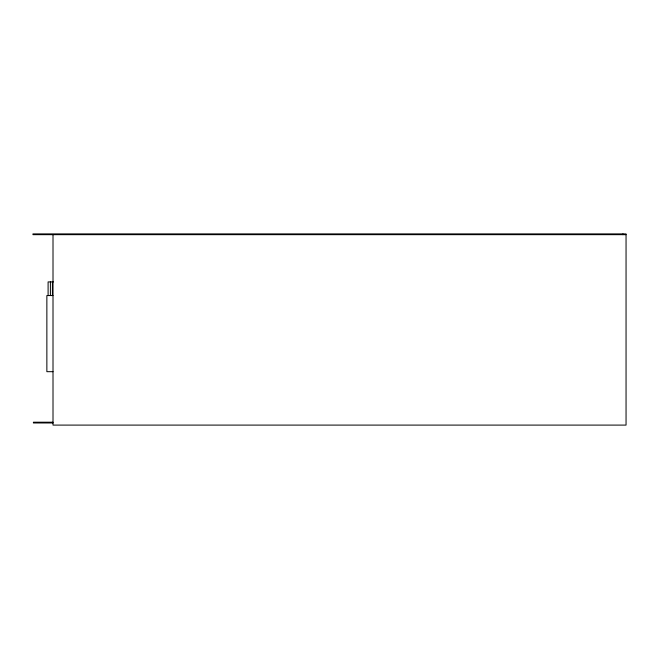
<?xml version="1.0" encoding="UTF-8"?>
<svg xmlns="http://www.w3.org/2000/svg" width="659" height="659" viewBox="0 0 659 659"><rect width="100%" height="100%" fill="white"/><g stroke="black" fill="none" stroke-linecap="round" stroke-linejoin="round"><path stroke-width="0.99" d="M626.05 234.67L32.95 234.67L32.95 233.904L626.05 233.904L626.05 425.096L53.008 425.096L53.008 234.67M53.363 281.912L48.099 281.912L48.099 295.562M52.992 295.562L46.863 295.562L46.863 371.684L53 371.684M52.975 422.205L33.411 422.205L33.411 422.971L52.975 422.971M622.944 233.904L622.944 234.67M52.415 281.912L52.415 295.562M50.405 281.912L50.405 295.562"/></g></svg>
